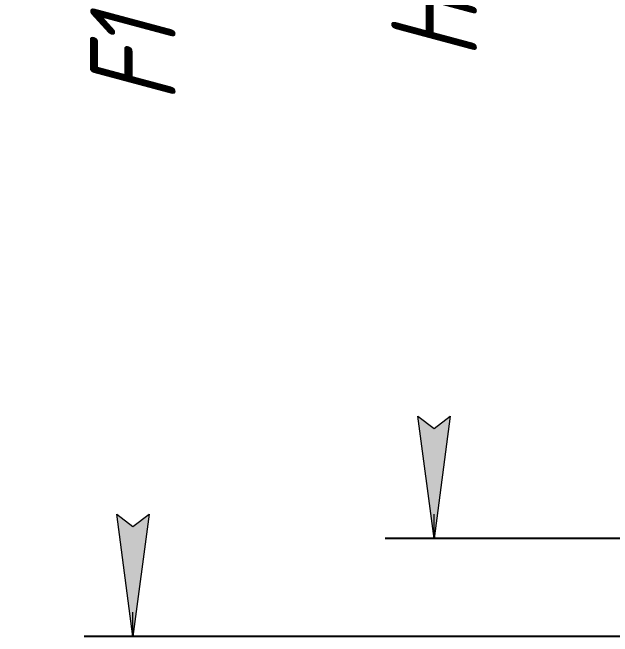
# Model space of a CAD drawing. Header units: millimetres. Extents: x 0 to 594, y 0 to 420.
# Drawn here: x 259.51 to 284.04, y 91.59 to 117.09 of the extents above; entities that cross this region are included whole.
import ezdxf

# ---------------------------------------------------------------- set-up
doc = ezdxf.new("R2010")
doc.units = ezdxf.units.MM
doc.linetypes.add('K5LT_THIN', pattern=[0])
doc.layers.add('Системный слой', color=7, linetype='Continuous')
doc.styles.add('KDIMTEXTSTYLE', font='GOST_AU.SHX', dxfattribs={"width": 0.96, "oblique": 15, "height": 5})
doc.dimstyles.new('KDIMSTYLE (0.05)', dxfattribs={"dimtxt": 5, "dimasz": 1, "dimexe": 2, "dimexo": 0.0625, "dimgap": 1, "dimtad": 1, "dimlfac": 20, "dimtxsty": 'KDIMTEXTSTYLE', "dimsah": 1, "dimcen": 0.09, "dimdle": 1, "dimadec": 0, "dimazin": 0, "dimtfac": 0.667, "dimtmove": 0, "dimatfit": 3, "dimfxl": 1, "dimtvp": 1, "dimtolj": 1, "dimtzin": 0, "dimarcsym": 0})

# ---------------------------------------------------------------- blocks, each defined once
blk = doc.blocks.new('KDIMARROW_01')
at = {"layer": 'Системный слой'}
blk.add_hatch(color=0, dxfattribs=at).paths.add_polyline_path([(-5, -0.658), (0, 0), (-5, 0.658), (-4.5, 0)])
at = {"layer": 'Системный слой', "color": 0, "linetype": 'K5LT_THIN', "lineweight": 18}
for p, q in [((-4.5, 0), (-5, 0.658)), ((-5, 0.658), (0, 0)), ((0, 0), (-5, -0.658)), ((-5, -0.658), (-4.5, 0)), ((0, 0), (-1, 0))]:
    blk.add_line(p, q, dxfattribs=at)

msp = doc.modelspace()

# ---------------------------------------------------------------- dimensions: what is measured, and where the dimension line sits
at = {"layer": 'Системный слой', "color": 7}
for base, p1, p2, location, text in [((264.43841, 138.58785), (316.21768, 91.58785), (313.54568, 138.58785), (264.43841, 115.08785), '\\H3.5;\\W0.965;\\Q15;\\H3.5;\\W0.965;\\Q15;\\Q15;F1'), ((276.74655, 138.58785), (311.51819, 95.58785), (316.30668, 138.58785), (276.74655, 117.08785), '\\H3.5;\\W0.965;\\Q15;\\H3.5;\\W0.965;\\Q15;\\Q15;Н1')]:
    msp.add_linear_dim(base=base, p1=p1, p2=p2, angle=90, location=location, text=text, dimstyle='KDIMSTYLE (0.05)', override={"dimexo": 0, "dimblk1": 'KDIMARROW_01', "dimblk2": 'KDIMARROW_01', "dimse1": 0, "dimse2": 0, "dimclrt": 7, "dimtolj": 1}, dxfattribs=at).render()

doc.saveas('drawing.dxf')
